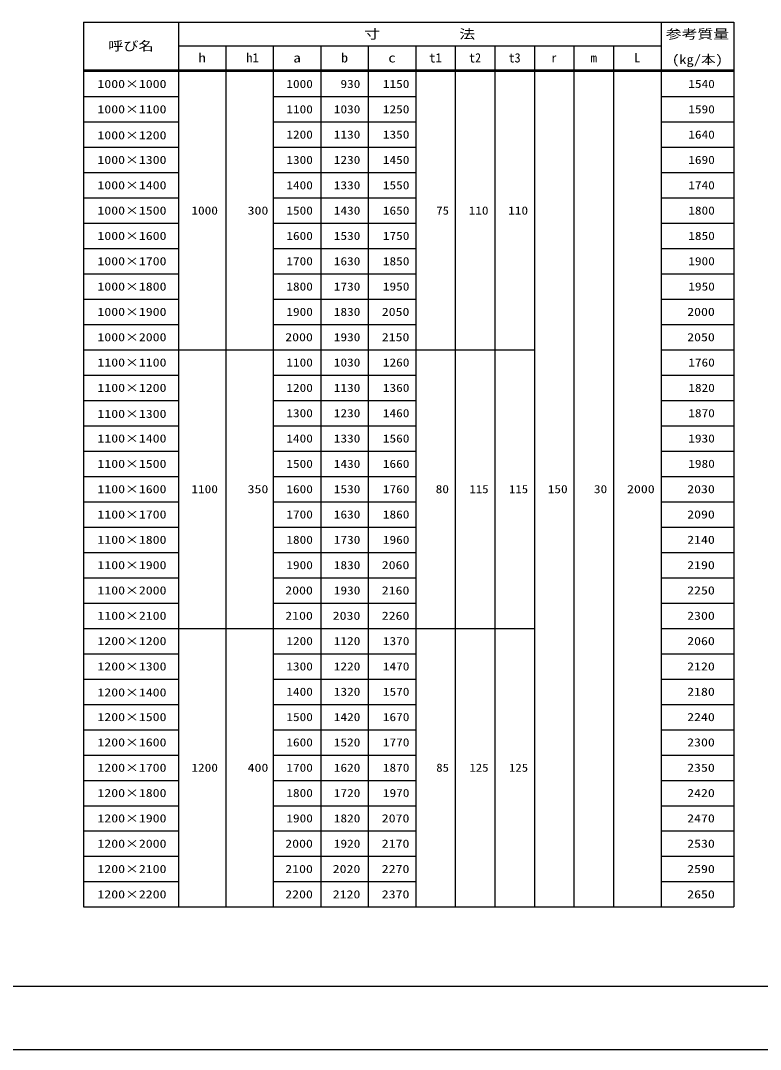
# Model space of a CAD drawing. Units: millimetres at full size; details may follow other scales. Extents: x 0 to 16820, y 0 to 11880.
# Drawn here: x 5613 to 10288, y 0 to 6500 of the extents above; entities that cross this region are included whole.
import ezdxf
from ezdxf.enums import TextEntityAlignment as Align

# ---------------------------------------------------------------- set-up
doc = ezdxf.new("R2010")
doc.units = ezdxf.units.MM
for name, color, linetype, lineweight in [('D-MTR-FRAM', 7, 'Continuous', 25), ('D-MTR-LINE', 7, 'Continuous', 25), ('D-TTL', 2, 'Continuous', 25)]:
    doc.layers.add(name, color=color, linetype=linetype, lineweight=lineweight)
doc.layers.add('D-MTR-TXT', color=7, linetype='Continuous')
doc.styles.add('ＭＳ ゴシック', font='')
doc.styles.get('ＭＳ ゴシック').set_extended_font_data('MS Gothic')

msp = doc.modelspace()

# ---------------------------------------------------------------- linework, layer by layer
at = {"layer": 'D-MTR-FRAM'}
for p, q in [((6010, 6490), (6010, 900)), ((10120, 6490), (10120, 900))]:
    msp.add_line(p, q, dxfattribs=at)
at = {"layer": 'D-MTR-LINE'}
for p, q in [((6010, 6490), (10120, 6490)), ((6610, 6490), (6610, 900)), ((9660, 6490), (9660, 900)), ((6610, 6340), (9660, 6340)), ((6910, 6340), (6910, 900)), ((7210, 6340), (7210, 900)), ((7510, 6340), (7510, 900)), ((7810, 6340), (7810, 900)), ((8110, 6340), (8110, 900)), ((8360, 6340), (8360, 900)), ((8610, 6340), (8610, 900)), ((8860, 6340), (8860, 900)), ((9110, 6340), (9110, 900)), ((9360, 6340), (9360, 900)), ((6010, 6190), (10120, 6190)), ((6010, 6180), (10120, 6180)), ((6010, 6020), (6610, 6020)), ((7210, 6020), (8110, 6020)), ((9660, 6020), (10120, 6020)), ((6010, 5860), (6610, 5860)), ((7210, 5860), (8110, 5860)), ((9660, 5860), (10120, 5860)), ((6010, 5700), (6610, 5700)), ((7210, 5700), (8110, 5700)), ((9660, 5700), (10120, 5700)), ((6010, 5540), (6610, 5540)), ((7210, 5540), (8110, 5540)), ((9660, 5540), (10120, 5540)), ((6010, 5380), (6610, 5380)), ((7210, 5380), (8110, 5380)), ((9660, 5380), (10120, 5380)), ((6010, 5220), (6610, 5220)), ((7210, 5220), (8110, 5220)), ((9660, 5220), (10120, 5220)), ((6010, 5060), (6610, 5060)), ((7210, 5060), (8110, 5060)), ((9660, 5060), (10120, 5060)), ((6010, 4900), (6610, 4900)), ((7210, 4900), (8110, 4900)), ((9660, 4900), (10120, 4900)), ((6010, 4740), (6610, 4740)), ((7210, 4740), (8110, 4740)), ((9660, 4740), (10120, 4740)), ((6010, 4580), (6610, 4580)), ((7210, 4580), (8110, 4580)), ((9660, 4580), (10120, 4580)), ((6010, 4420), (8860, 4420)), ((9660, 4420), (10120, 4420)), ((6010, 4260), (6610, 4260)), ((7210, 4260), (8110, 4260)), ((9660, 4260), (10120, 4260)), ((6010, 4100), (6610, 4100)), ((7210, 4100), (8110, 4100)), ((9660, 4100), (10120, 4100)), ((6010, 3940), (6610, 3940)), ((7210, 3940), (8110, 3940)), ((9660, 3940), (10120, 3940)), ((6010, 3780), (6610, 3780)), ((7210, 3780), (8110, 3780)), ((9660, 3780), (10120, 3780)), ((6010, 3620), (6610, 3620)), ((7210, 3620), (8110, 3620)), ((9660, 3620), (10120, 3620)), ((6010, 3460), (6610, 3460)), ((7210, 3460), (8110, 3460)), ((9660, 3460), (10120, 3460)), ((6010, 3300), (6610, 3300)), ((7210, 3300), (8110, 3300)), ((9660, 3300), (10120, 3300)), ((6010, 3140), (6610, 3140)), ((7210, 3140), (8110, 3140)), ((9660, 3140), (10120, 3140)), ((6010, 2980), (6610, 2980)), ((7210, 2980), (8110, 2980)), ((9660, 2980), (10120, 2980)), ((6010, 2820), (6610, 2820)), ((7210, 2820), (8110, 2820)), ((9660, 2820), (10120, 2820)), ((6010, 2660), (8860, 2660)), ((9660, 2660), (10120, 2660)), ((6010, 2500), (6610, 2500)), ((7210, 2500), (8110, 2500)), ((9660, 2500), (10120, 2500)), ((6010, 2340), (6610, 2340)), ((7210, 2340), (8110, 2340)), ((9660, 2340), (10120, 2340)), ((6010, 2180), (6610, 2180)), ((7210, 2180), (8110, 2180)), ((9660, 2180), (10120, 2180)), ((6010, 2020), (6610, 2020)), ((7210, 2020), (8110, 2020)), ((9660, 2020), (10120, 2020)), ((6010, 1860), (6610, 1860)), ((7210, 1860), (8110, 1860)), ((9660, 1860), (10120, 1860)), ((6010, 1700), (6610, 1700)), ((7210, 1700), (8110, 1700)), ((9660, 1700), (10120, 1700)), ((6010, 1540), (6610, 1540)), ((7210, 1540), (8110, 1540)), ((9660, 1540), (10120, 1540)), ((6010, 1380), (6610, 1380)), ((7210, 1380), (8110, 1380)), ((9660, 1380), (10120, 1380)), ((6010, 1220), (6610, 1220)), ((7210, 1220), (8110, 1220)), ((9660, 1220), (10120, 1220)), ((6010, 1060), (6610, 1060)), ((7210, 1060), (8110, 1060)), ((9660, 1060), (10120, 1060)), ((6010, 900), (10120, 900))]:
    msp.add_line(p, q, dxfattribs=at)
at = {"layer": 'D-TTL'}
for points in [[(0, 0), (16820, 0), (16820, 11880), (0, 11880)], [(400, 400), (16420, 400), (16420, 11480), (400, 11480)]]:
    msp.add_lwpolyline(points, close=True, dxfattribs=at)

# ---------------------------------------------------------------- texts
at = {"layer": 'D-MTR-TXT', "style": 'ＭＳ ゴシック'}
for s, width, p in [('寸\u3000\u3000\u3000\u3000\u3000法', 1.25, (8135, 6415)), ('参考質量', 1.25, (9890, 6415)), ('呼び名', 1.2, (6310, 6340)), ('h', 1.15, (6760, 6265)), ('a', 1.2, (7360, 6265)), ('b', 1.15, (7660, 6265)), ('c', 1.2, (7960, 6265)), ('t2', 0.95, (8485, 6265)), ('t3', 0.95, (8735, 6265)), ('r', 0.8, (8985, 6265)), ('L', 0.95, (9510, 6265)), ('(kg/本)', 1.15, (9890, 6254.333))]:
    msp.add_text(s, height=58.65, dxfattribs=dict(at, width=width)).set_placement(p, align=Align.MIDDLE_CENTER)
for s, p in [('h1', (7078.54, 6265)), ('t1', (8235, 6265)), ('m', (9235, 6265))]:
    msp.add_text(s, height=58.65, dxfattribs=at).set_placement(p, align=Align.MIDDLE_CENTER)
for s, width, p in [('1000×1000', 1.25, (6535, 6100)), ('1000', 1.2, (7460, 6100)), ('930', 1.2, (7760, 6100)), ('1150', 1.2, (8070, 6100)), ('1540', 1.2, (10000, 6100)), ('1000×1100', 1.25, (6535, 5940)), ('1100', 1.2, (7460, 5940)), ('1030', 1.2, (7760, 5940)), ('1250', 1.2, (8070, 5940)), ('1590', 1.2, (10000, 5940)), ('1000×1200', 1.25, (6535, 5775.683)), ('1200', 1.2, (7460, 5780)), ('1130', 1.2, (7760, 5780)), ('1350', 1.2, (8070, 5780)), ('1640', 1.2, (10000, 5780)), ('1000×1300', 1.25, (6535, 5620)), ('1300', 1.2, (7460, 5620)), ('1230', 1.2, (7760, 5620)), ('1450', 1.2, (8070, 5620)), ('1690', 1.2, (10000, 5620)), ('1000×1400', 1.25, (6535, 5460)), ('1400', 1.2, (7460, 5460)), ('1330', 1.2, (7760, 5460)), ('1550', 1.2, (8070, 5460)), ('1740', 1.2, (10000, 5460)), ('1000×1500', 1.25, (6535, 5300)), ('1000', 1.2, (6860, 5300)), ('300', 1.25, (7178.54, 5300)), ('1500', 1.2, (7460, 5300)), ('1430', 1.2, (7760, 5300)), ('1650', 1.2, (8070, 5300)), ('75', 1.15, (8320, 5300)), ('110', 1.2, (8570, 5300)), ('110', 1.2, (8820, 5300)), ('1800', 1.2, (10000, 5300)), ('1000×1600', 1.25, (6535, 5140)), ('1600', 1.2, (7460, 5140)), ('1530', 1.2, (7760, 5140)), ('1750', 1.2, (8070, 5140)), ('1850', 1.2, (10000, 5140)), ('1000×1700', 1.25, (6535, 4980)), ('1700', 1.2, (7460, 4980)), ('1630', 1.2, (7760, 4980)), ('1850', 1.2, (8070, 4980)), ('1900', 1.2, (10000, 4980)), ('1000×1800', 1.25, (6535, 4820)), ('1800', 1.2, (7460, 4820)), ('1730', 1.2, (7760, 4820)), ('1950', 1.2, (8070, 4820)), ('1950', 1.2, (10000, 4820)), ('1000×1900', 1.25, (6535, 4660)), ('1900', 1.2, (7460, 4660)), ('1830', 1.2, (7760, 4660)), ('2050', 1.25, (8070, 4660)), ('2000', 1.25, (10000, 4660)), ('1000×2000', 1.25, (6535, 4500)), ('2000', 1.25, (7460, 4500)), ('1930', 1.2, (7760, 4500)), ('2150', 1.25, (8070, 4500)), ('2050', 1.25, (10000, 4500)), ('1100×1100', 1.25, (6535, 4340)), ('1100', 1.2, (7460, 4340)), ('1030', 1.2, (7760, 4340)), ('1260', 1.2, (8070, 4340)), ('1760', 1.2, (10000, 4340)), ('1100×1200', 1.25, (6535, 4180)), ('1200', 1.2, (7460, 4180)), ('1130', 1.2, (7760, 4180)), ('1360', 1.2, (8070, 4180)), ('1820', 1.2, (10000, 4180)), ('1100×1300', 1.25, (6535, 4015.683)), ('1300', 1.2, (7460, 4020)), ('1230', 1.2, (7760, 4020)), ('1460', 1.2, (8070, 4020)), ('1870', 1.2, (10000, 4020)), ('1100×1400', 1.25, (6535, 3860)), ('1400', 1.2, (7460, 3860)), ('1330', 1.2, (7760, 3860)), ('1560', 1.2, (8070, 3860)), ('1930', 1.2, (10000, 3860)), ('1100×1500', 1.25, (6535, 3700)), ('1500', 1.2, (7460, 3700)), ('1430', 1.2, (7760, 3700)), ('1660', 1.2, (8070, 3700)), ('1980', 1.2, (10000, 3700)), ('1100×1600', 1.25, (6535, 3540)), ('1100', 1.2, (6860, 3540)), ('350', 1.25, (7178.54, 3540)), ('1600', 1.2, (7460, 3540)), ('1530', 1.2, (7760, 3540)), ('1760', 1.2, (8070, 3540)), ('80', 1.2, (8320, 3540)), ('115', 1.15, (8570, 3540)), ('115', 1.15, (8820, 3540)), ('150', 1.2, (9070, 3540)), ('30', 1.2, (9320, 3540)), ('2000', 1.25, (9620, 3540)), ('2030', 1.25, (10000, 3540)), ('1100×1700', 1.25, (6535, 3380)), ('1700', 1.2, (7460, 3380)), ('1630', 1.2, (7760, 3380)), ('1860', 1.2, (8070, 3380)), ('2090', 1.25, (10000, 3380)), ('1100×1800', 1.25, (6535, 3220)), ('1800', 1.2, (7460, 3220)), ('1730', 1.2, (7760, 3220)), ('1960', 1.2, (8070, 3220)), ('2140', 1.25, (10000, 3220)), ('1100×1900', 1.25, (6535, 3060)), ('1900', 1.2, (7460, 3060)), ('1830', 1.2, (7760, 3060)), ('2060', 1.25, (8070, 3060)), ('2190', 1.25, (10000, 3060)), ('1100×2000', 1.25, (6535, 2900)), ('2000', 1.25, (7460, 2900)), ('2160', 1.25, (8070, 2900)), ('2250', 1.25, (10000, 2900)), ('1930', 1.2, (7760, 2900)), ('1100×2100', 1.25, (6535, 2740)), ('2100', 1.25, (7460, 2740)), ('2030', 1.25, (7760, 2740)), ('2260', 1.25, (8070, 2740)), ('2300', 1.25, (10000, 2740)), ('1200×1200', 1.25, (6535, 2580)), ('1200', 1.2, (7460, 2580)), ('1120', 1.2, (7760, 2580)), ('1370', 1.2, (8070, 2580)), ('2060', 1.25, (10000, 2580)), ('1200×1300', 1.25, (6535, 2420)), ('1300', 1.2, (7460, 2420)), ('1220', 1.2, (7760, 2420)), ('1470', 1.2, (8070, 2420)), ('2120', 1.25, (10000, 2420)), ('1200×1400', 1.25, (6535, 2255.683)), ('1400', 1.2, (7460, 2260)), ('1320', 1.2, (7760, 2260)), ('1570', 1.2, (8070, 2260)), ('2180', 1.25, (10000, 2260)), ('1200×1500', 1.25, (6535, 2100)), ('1500', 1.2, (7460, 2100)), ('1420', 1.2, (7760, 2100)), ('1670', 1.2, (8070, 2100)), ('2240', 1.25, (10000, 2100)), ('1200×1600', 1.25, (6535, 1940)), ('1600', 1.2, (7460, 1940)), ('1520', 1.2, (7760, 1940)), ('1770', 1.2, (8070, 1940)), ('2300', 1.25, (10000, 1940)), ('1200×1700', 1.25, (6535, 1780)), ('1200', 1.2, (6860, 1780)), ('400', 1.25, (7178.54, 1780)), ('1700', 1.2, (7460, 1780)), ('1620', 1.2, (7760, 1780)), ('1870', 1.2, (8070, 1780)), ('85', 1.15, (8320, 1780)), ('125', 1.15, (8570, 1780)), ('125', 1.15, (8820, 1780)), ('2350', 1.25, (10000, 1780)), ('1200×1800', 1.25, (6535, 1620)), ('1800', 1.2, (7460, 1620)), ('1720', 1.2, (7760, 1620)), ('1970', 1.2, (8070, 1620)), ('2420', 1.25, (10000, 1620)), ('1200×1900', 1.25, (6535, 1460)), ('1900', 1.2, (7460, 1460)), ('1820', 1.2, (7760, 1460)), ('2070', 1.25, (8070, 1460)), ('2470', 1.25, (10000, 1460)), ('1200×2000', 1.25, (6535, 1300)), ('2000', 1.25, (7460, 1300)), ('1920', 1.2, (7760, 1300)), ('2170', 1.25, (8070, 1300)), ('2530', 1.25, (10000, 1300)), ('1200×2100', 1.25, (6535, 1140)), ('2100', 1.25, (7460, 1140)), ('2020', 1.25, (7760, 1140)), ('2270', 1.25, (8070, 1140)), ('2590', 1.25, (10000, 1140)), ('1200×2200', 1.25, (6535, 980)), ('2200', 1.25, (7460, 980)), ('2120', 1.25, (7760, 980)), ('2370', 1.25, (8070, 980)), ('2650', 1.25, (10000, 980))]:
    msp.add_text(s, height=51.32, dxfattribs=dict(at, width=width)).set_placement(p, align=Align.MIDDLE_RIGHT)

doc.saveas('drawing.dxf')
